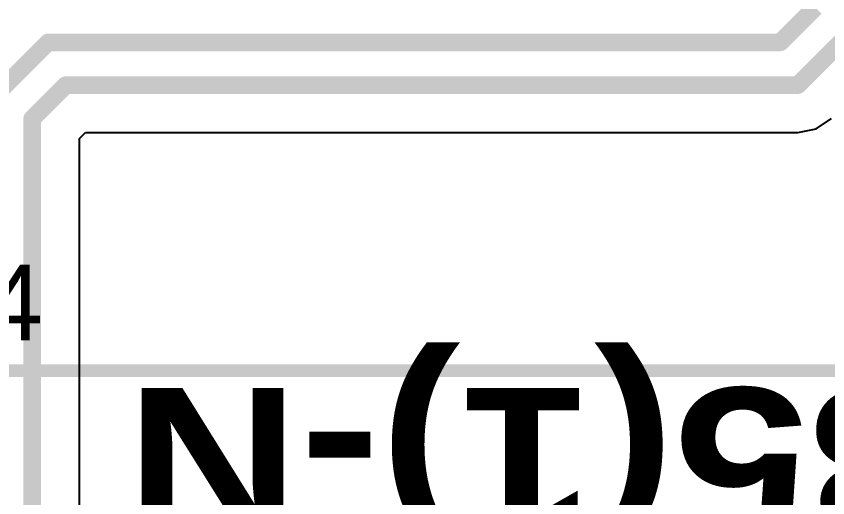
# Model space of a CAD drawing. Header units: inches. Extents: x -36 to 349, y -11 to 240.
# Drawn here: x 40.05 to 48.25, y 111.82 to 116.68 of the extents above; entities that cross this region are included whole.
import ezdxf

# ---------------------------------------------------------------- set-up
doc = ezdxf.new("R2010")
doc.units = ezdxf.units.IN
doc.layers.add('Top Layer', color=1, linetype='Continuous')
doc.layers.add('Top Overlay', color=2, linetype='Continuous')
doc.styles.add('Arial', font='', dxfattribs={"height": 0.2})
doc.styles.add('Arial Black_Bold', font='', dxfattribs={"height": 0.2})
doc.styles.get('Arial').set_extended_font_data('Arial')
doc.styles.get('Arial Black_Bold').set_extended_font_data('Arial Black', bold=True)

# ---------------------------------------------------------------- blocks, each defined once
blk = doc.blocks.new('TB008A_508_04BE_331')
at = {"layer": 'Top Overlay'}
blk.add_lwpolyline([(-2.54, -6, 0.127, 0.127, 0), (17.78, -6, 0.127, 0.127, 0)], format="xyseb", dxfattribs=at)

msp = doc.modelspace()

# ---------------------------------------------------------------- linework, layer by layer
at = {"layer": 'Top Layer'}
for p, q in [((48.1348, 115.5461), (48.2902, 115.65)), ((47.9514, 115.5096), (48.1348, 115.5461)), ((40.6943, 115.4495), (40.7544, 115.5096)), ((40.6943, 110.6246), (40.6943, 115.4495)), ((40.7544, 115.5096), (47.9514, 115.5096)), ((47.9514, 115.5096), (47.9514, 115.5096))]:
    msp.add_line(p, q, dxfattribs=at)
for points in [[(47.7726, 116.4205, 0.1778, 0.1778, 0), (48.126, 116.774, 0.1778, 0.1778, 0)], [(47.9514, 115.9887, 0.1778, 0.1778, 0), (48.5578, 116.5952, 0.1778, 0.1778, 0)], [(39.7834, 115.8268, 0.1778, 0.1778, 0), (40.3771, 116.4205, 0.1778, 0.1778, 0)], [(40.3771, 116.4205, 0.1778, 0.1778, 0), (47.7726, 116.4205, 0.1778, 0.1778, 0)], [(40.2152, 115.648, 0.1778, 0.1778, 0), (40.556, 115.9887, 0.1778, 0.1778, 0)], [(40.556, 115.9887, 0.1778, 0.1778, 0), (47.9514, 115.9887, 0.1778, 0.1778, 0)], [(40.2152, 109.9344, 0.1778, 0.1778, 0), (40.2152, 115.648, 0.1778, 0.1778, 0)]]:
    msp.add_lwpolyline(points, format="xyseb", dxfattribs=at)
for points in [[(40.3327, 116.4205, 0.0889, 0.0889, 1), (40.4216, 116.4205, 0.0889, 0.0889, 1)], [(40.3327, 116.4205, 0.0889, 0.0889, 1), (40.4216, 116.4205, 0.0889, 0.0889, 1)], [(47.7281, 116.4205, 0.0889, 0.0889, 1), (47.817, 116.4205, 0.0889, 0.0889, 1)], [(47.7281, 116.4205, 0.0889, 0.0889, 1), (47.817, 116.4205, 0.0889, 0.0889, 1)], [(40.5115, 115.9887, 0.0889, 0.0889, 1), (40.6004, 115.9887, 0.0889, 0.0889, 1)], [(40.5115, 115.9887, 0.0889, 0.0889, 1), (40.6004, 115.9887, 0.0889, 0.0889, 1)], [(47.907, 115.9887, 0.0889, 0.0889, 1), (47.9959, 115.9887, 0.0889, 0.0889, 1)], [(47.907, 115.9887, 0.0889, 0.0889, 1), (47.9959, 115.9887, 0.0889, 0.0889, 1)], [(40.1707, 115.648, 0.0889, 0.0889, 1), (40.2596, 115.648, 0.0889, 0.0889, 1)], [(40.1707, 115.648, 0.0889, 0.0889, 1), (40.2596, 115.648, 0.0889, 0.0889, 1)]]:
    msp.add_lwpolyline(points, format="xyseb", close=True, dxfattribs=at)

# ---------------------------------------------------------------- block references
msp.add_blockref('TB008A_508_04BE_331', (40.7219, 119.1039))

# ---------------------------------------------------------------- texts
at = {"layer": 'Top Overlay', "style": 'Arial'}
msp.add_text('J34', height=0.762, dxfattribs=at).set_placement((38.6083, 113.4111))
at = {"layer": 'Top Overlay', "style": 'Arial Black_Bold'}
msp.add_text('GND   485(1)-N   485(1)-P   VCC', height=1.524, rotation=180, dxfattribs=at).set_placement((58.2168, 112.93))

doc.saveas('drawing.dxf')
